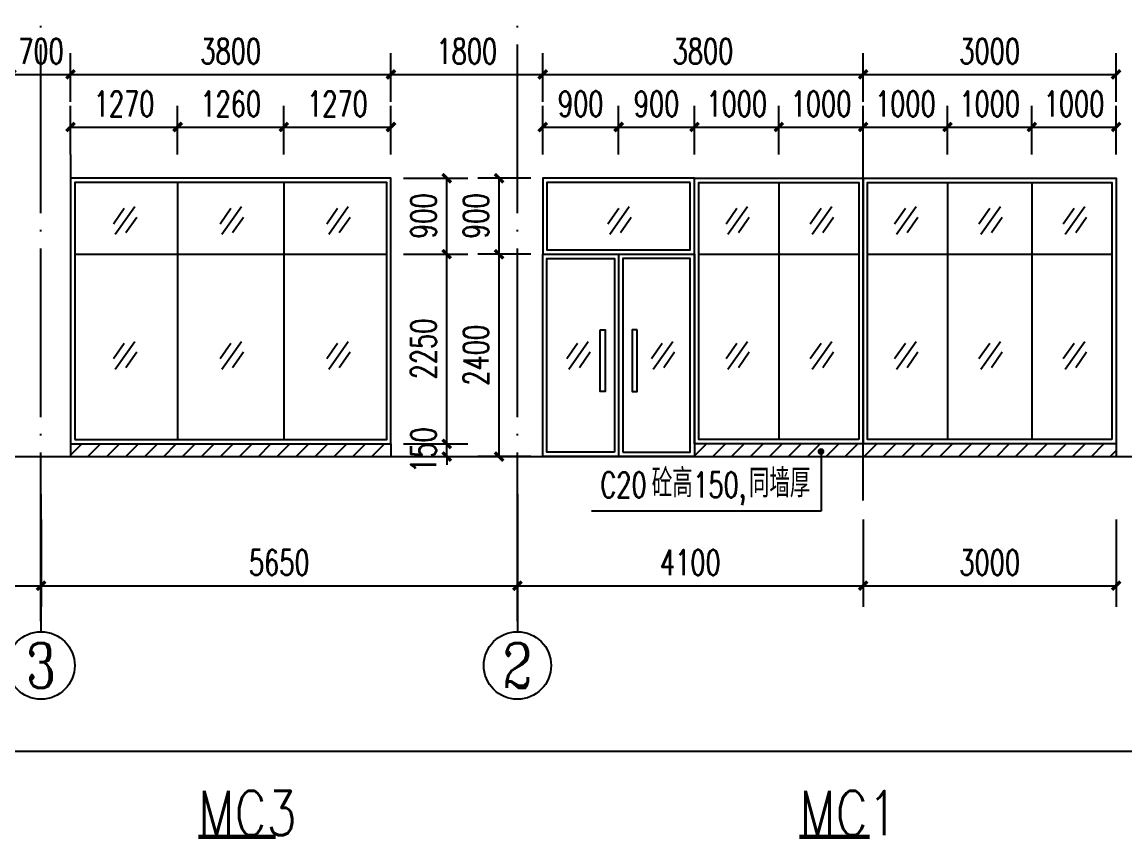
# Model space of a CAD drawing. Extents: x -93062 to 326984, y -142534 to 91021.
# Drawn here: x 91123 to 104202, y -40375 to -30687 of the extents above; entities that cross this region are included whole.
import ezdxf
from ezdxf.enums import TextEntityAlignment as Align

# ---------------------------------------------------------------- set-up
doc = ezdxf.new("R2010")
doc.units = 0
doc.header["$LTSCALE"] = 1000
doc.header["$MEASUREMENT"] = 0
doc.linetypes.add('DOTE', pattern=[2.42, 2, -0.2, 0.02, -0.2])
doc.layers.get('0').update_dxf_attribs({"color": 8})
doc.layers.get('Defpoints').update_dxf_attribs({"color": 8})
for name, color, linetype in [('AXIS', 8, 'Continuous'), ('AXIS_TEXT', 8, 'Continuous'), ('CENTRE LINE', 8, 'DOTE'), ('DIM_LEAD', 8, 'Continuous'), ('DIM_SYMB', 8, 'Continuous'), ('DOTE', 8, 'DOTE'), ('PUB_DIM', 8, 'Continuous'), ('PUB_TEXT', 8, 'Continuous'), ('STAIR', 8, 'Continuous'), ('WALL', 8, 'Continuous'), ('WINDOW', 8, 'Continuous')]:
    doc.layers.add(name, color=color, linetype=linetype)
doc.styles.add('_TCH_AXIS', font='COMPLEX', dxfattribs={"bigfont": 'GBCBIG'})
doc.styles.add('_TCH_DIM', font='SIMPLEX', dxfattribs={"bigfont": 'GBCBIG'})
doc.styles.add('_TCH_DIM_T3', font='SIMPLEX', dxfattribs={"width": 0.705882, "bigfont": 'GBCBIG'})
doc.styles.add('HZTXT', font='geditxt.shx', dxfattribs={"width": 0.8, "bigfont": 'hztxt1.shx'})
doc.dimstyles.new('_TCH_ARCH&&100', dxfattribs={"dimtxt": 297.5, "dimasz": 100, "dimexe": 250, "dimexo": 300, "dimgap": 126.25, "dimtad": 1, "dimdec": 0, "dimzin": 0, "dimdsep": 46, "dimtxsty": '_TCH_DIM_T3', "dimblk": 'ARCHTICK', "dimcen": 0.09, "dimazin": 2, "dimtfac": 1, "dimtdec": 0, "dimtix": 1, "dimtmove": 2, "dimatfit": 3, "dimfxl": 1, "dimtolj": 1, "dimtzin": 0, "dimarcsym": 0})
pattern_1 = [(45, (0, 0), (-112.2532, 112.2532), [])]

# ---------------------------------------------------------------- blocks, each defined once
blk = doc.blocks.new('A$C1F600CE5')
at = {"layer": 'WINDOW', "color": 251}
for p, q in [((0, 83.3), (85.4, 205.2)), ((15.4, 0), (168.9, 219.3)), ((98.9, 14), (184.3, 136))]:
    blk.add_line(p, q, dxfattribs=at)
blk = doc.blocks.new('_ArchTick')
at = {"color": 0, "linetype": 'ByBlock', "const_width": 0.4}
blk.add_lwpolyline([(-0.5, -0.5), (0.5, 0.5)], dxfattribs=at)
blk = doc.blocks.new('*D220')
at = {"layer": 'Defpoints', "color": 0, "transparency": 16777216}
for p in [(95498, -31932), (94228, -32556), (95498, -32556)]:
    blk.add_point(p, dxfattribs=at)
at = {"layer": 'PUB_DIM', "color": 0, "lineweight": -2, "transparency": 16777216}
for p, q in [((94228, -32256), (94228, -31682)), ((95498, -32256), (95498, -31682)), ((94228, -31932), (95498, -31932))]:
    blk.add_line(p, q, dxfattribs=at)
at = {"layer": 'PUB_DIM', "color": 0, "lineweight": -2, "transparency": 16777216, "xscale": 100, "yscale": 100, "zscale": 100, "rotation": 180}
blk.add_blockref('_ArchTick', (94228, -31932), dxfattribs=at)
at = {"layer": 'PUB_DIM', "color": 0, "lineweight": -2, "transparency": 16777216, "xscale": 100, "yscale": 100, "zscale": 100}
blk.add_blockref('_ArchTick', (95498, -31932), dxfattribs=at)
at = {"layer": 'PUB_DIM', "color": 0, "transparency": 16777216, "insert": (94863, -31657), "char_height": 297.5, "attachment_point": 5, "style": '_TCH_DIM_T3'}
blk.add_mtext('\\A1;1270', dxfattribs=at)
blk = doc.blocks.new('*D221')
at = {"layer": 'Defpoints', "color": 0, "transparency": 16777216}
for p in [(94228, -31932), (92968, -32556), (94228, -32556)]:
    blk.add_point(p, dxfattribs=at)
at = {"layer": 'PUB_DIM', "color": 0, "lineweight": -2, "transparency": 16777216}
for p, q in [((92968, -32256), (92968, -31682)), ((94228, -32256), (94228, -31682)), ((92968, -31932), (94228, -31932))]:
    blk.add_line(p, q, dxfattribs=at)
at = {"layer": 'PUB_DIM', "color": 0, "lineweight": -2, "transparency": 16777216, "xscale": 100, "yscale": 100, "zscale": 100, "rotation": 180}
blk.add_blockref('_ArchTick', (92968, -31932), dxfattribs=at)
at = {"layer": 'PUB_DIM', "color": 0, "lineweight": -2, "transparency": 16777216, "xscale": 100, "yscale": 100, "zscale": 100}
blk.add_blockref('_ArchTick', (94228, -31932), dxfattribs=at)
at = {"layer": 'PUB_DIM', "color": 0, "transparency": 16777216, "insert": (93598, -31657), "char_height": 297.5, "attachment_point": 5, "style": '_TCH_DIM_T3'}
blk.add_mtext('\\A1;1260', dxfattribs=at)
blk = doc.blocks.new('*D222')
at = {"layer": 'Defpoints', "color": 0, "transparency": 16777216}
for p in [(92968, -31932), (91698, -32556), (92968, -32556)]:
    blk.add_point(p, dxfattribs=at)
at = {"layer": 'PUB_DIM', "color": 0, "lineweight": -2, "transparency": 16777216}
for p, q in [((91698, -32256), (91698, -31682)), ((92968, -32256), (92968, -31682)), ((91698, -31932), (92968, -31932))]:
    blk.add_line(p, q, dxfattribs=at)
at = {"layer": 'PUB_DIM', "color": 0, "lineweight": -2, "transparency": 16777216, "xscale": 100, "yscale": 100, "zscale": 100, "rotation": 180}
blk.add_blockref('_ArchTick', (91698, -31932), dxfattribs=at)
at = {"layer": 'PUB_DIM', "color": 0, "lineweight": -2, "transparency": 16777216, "xscale": 100, "yscale": 100, "zscale": 100}
blk.add_blockref('_ArchTick', (92968, -31932), dxfattribs=at)
at = {"layer": 'PUB_DIM', "color": 0, "transparency": 16777216, "insert": (92333, -31657), "char_height": 297.5, "attachment_point": 5, "style": '_TCH_DIM_T3'}
blk.add_mtext('\\A1;1270', dxfattribs=at)
blk = doc.blocks.new('*D225')
at = {"layer": 'Defpoints', "color": 0, "transparency": 16777216}
for p in [(96780, -32540), (97458, -32540), (97458, -33440)]:
    blk.add_point(p, dxfattribs=at)
at = {"layer": 'PUB_DIM', "color": 0, "lineweight": -2, "transparency": 16777216}
for p, q in [((97158, -32540), (96530, -32540)), ((96780, -33440), (96780, -32540)), ((97158, -33440), (96530, -33440))]:
    blk.add_line(p, q, dxfattribs=at)
at = {"layer": 'PUB_DIM', "color": 0, "lineweight": -2, "transparency": 16777216, "xscale": 100, "yscale": 100, "zscale": 100}
for p, rotation in [((96780, -32540), 90), ((96780, -33440), 270)]:
    blk.add_blockref('_ArchTick', p, dxfattribs=dict(at, rotation=rotation))
at = {"layer": 'PUB_DIM', "color": 0, "transparency": 16777216, "insert": (96505, -32989), "char_height": 297.5, "attachment_point": 5, "rotation": 90, "style": '_TCH_DIM_T3'}
blk.add_mtext('\\A1;900', dxfattribs=at)
blk = doc.blocks.new('*D226')
at = {"layer": 'Defpoints', "color": 0, "transparency": 16777216}
for p in [(96780, -33440), (97458, -33440), (97458, -35840)]:
    blk.add_point(p, dxfattribs=at)
at = {"layer": 'PUB_DIM', "color": 0, "lineweight": -2, "transparency": 16777216}
for p, q in [((97158, -33440), (96530, -33440)), ((96780, -35840), (96780, -33440)), ((97158, -35840), (96530, -35840))]:
    blk.add_line(p, q, dxfattribs=at)
at = {"layer": 'PUB_DIM', "color": 0, "lineweight": -2, "transparency": 16777216, "xscale": 100, "yscale": 100, "zscale": 100}
for p, rotation in [((96780, -33440), 90), ((96780, -35840), 270)]:
    blk.add_blockref('_ArchTick', p, dxfattribs=dict(at, rotation=rotation))
at = {"layer": 'PUB_DIM', "color": 0, "transparency": 16777216, "insert": (96505, -34639), "char_height": 297.5, "attachment_point": 5, "rotation": 90, "style": '_TCH_DIM_T3'}
blk.add_mtext('\\A1;2400', dxfattribs=at)
blk = doc.blocks.new('*D227')
at = {"layer": 'Defpoints', "color": 0, "transparency": 16777216}
for p in [(104098, -31932), (103098, -32556), (104098, -32556)]:
    blk.add_point(p, dxfattribs=at)
at = {"layer": 'PUB_DIM', "color": 0, "lineweight": -2, "transparency": 16777216}
for p, q in [((103098, -32256), (103098, -31682)), ((104098, -32256), (104098, -31682)), ((103098, -31932), (104098, -31932))]:
    blk.add_line(p, q, dxfattribs=at)
at = {"layer": 'PUB_DIM', "color": 0, "lineweight": -2, "transparency": 16777216, "xscale": 100, "yscale": 100, "zscale": 100, "rotation": 180}
blk.add_blockref('_ArchTick', (103098, -31932), dxfattribs=at)
at = {"layer": 'PUB_DIM', "color": 0, "lineweight": -2, "transparency": 16777216, "xscale": 100, "yscale": 100, "zscale": 100}
blk.add_blockref('_ArchTick', (104098, -31932), dxfattribs=at)
at = {"layer": 'PUB_DIM', "color": 0, "transparency": 16777216, "insert": (103598, -31657), "char_height": 297.5, "attachment_point": 5, "style": '_TCH_DIM_T3'}
blk.add_mtext('\\A1;1000', dxfattribs=at)
blk = doc.blocks.new('*D228')
at = {"layer": 'Defpoints', "color": 0, "transparency": 16777216}
for p in [(103098, -31932), (102098, -32556), (103098, -32556)]:
    blk.add_point(p, dxfattribs=at)
at = {"layer": 'PUB_DIM', "color": 0, "lineweight": -2, "transparency": 16777216}
for p, q in [((102098, -32256), (102098, -31682)), ((103098, -32256), (103098, -31682)), ((102098, -31932), (103098, -31932))]:
    blk.add_line(p, q, dxfattribs=at)
at = {"layer": 'PUB_DIM', "color": 0, "lineweight": -2, "transparency": 16777216, "xscale": 100, "yscale": 100, "zscale": 100, "rotation": 180}
blk.add_blockref('_ArchTick', (102098, -31932), dxfattribs=at)
at = {"layer": 'PUB_DIM', "color": 0, "lineweight": -2, "transparency": 16777216, "xscale": 100, "yscale": 100, "zscale": 100}
blk.add_blockref('_ArchTick', (103098, -31932), dxfattribs=at)
at = {"layer": 'PUB_DIM', "color": 0, "transparency": 16777216, "insert": (102598, -31657), "char_height": 297.5, "attachment_point": 5, "style": '_TCH_DIM_T3'}
blk.add_mtext('\\A1;1000', dxfattribs=at)
blk = doc.blocks.new('*D229')
at = {"layer": 'Defpoints', "color": 0, "transparency": 16777216}
for p in [(102098, -31932), (101098, -32556), (102098, -32556)]:
    blk.add_point(p, dxfattribs=at)
at = {"layer": 'PUB_DIM', "color": 0, "lineweight": -2, "transparency": 16777216}
for p, q in [((101098, -32256), (101098, -31682)), ((102098, -32256), (102098, -31682)), ((101098, -31932), (102098, -31932))]:
    blk.add_line(p, q, dxfattribs=at)
at = {"layer": 'PUB_DIM', "color": 0, "lineweight": -2, "transparency": 16777216, "xscale": 100, "yscale": 100, "zscale": 100, "rotation": 180}
blk.add_blockref('_ArchTick', (101098, -31932), dxfattribs=at)
at = {"layer": 'PUB_DIM', "color": 0, "lineweight": -2, "transparency": 16777216, "xscale": 100, "yscale": 100, "zscale": 100}
blk.add_blockref('_ArchTick', (102098, -31932), dxfattribs=at)
at = {"layer": 'PUB_DIM', "color": 0, "transparency": 16777216, "insert": (101598, -31657), "char_height": 297.5, "attachment_point": 5, "style": '_TCH_DIM_T3'}
blk.add_mtext('\\A1;1000', dxfattribs=at)
blk = doc.blocks.new('*D230')
at = {"layer": 'Defpoints', "color": 0, "transparency": 16777216}
for p in [(101098, -31932), (100098, -32556), (101098, -32556)]:
    blk.add_point(p, dxfattribs=at)
at = {"layer": 'PUB_DIM', "color": 0, "lineweight": -2, "transparency": 16777216}
for p, q in [((100098, -32256), (100098, -31682)), ((101098, -32256), (101098, -31682)), ((100098, -31932), (101098, -31932))]:
    blk.add_line(p, q, dxfattribs=at)
at = {"layer": 'PUB_DIM', "color": 0, "lineweight": -2, "transparency": 16777216, "xscale": 100, "yscale": 100, "zscale": 100, "rotation": 180}
blk.add_blockref('_ArchTick', (100098, -31932), dxfattribs=at)
at = {"layer": 'PUB_DIM', "color": 0, "lineweight": -2, "transparency": 16777216, "xscale": 100, "yscale": 100, "zscale": 100}
blk.add_blockref('_ArchTick', (101098, -31932), dxfattribs=at)
at = {"layer": 'PUB_DIM', "color": 0, "transparency": 16777216, "insert": (100598, -31657), "char_height": 297.5, "attachment_point": 5, "style": '_TCH_DIM_T3'}
blk.add_mtext('\\A1;1000', dxfattribs=at)
blk = doc.blocks.new('*D231')
at = {"layer": 'Defpoints', "color": 0, "transparency": 16777216}
for p in [(100098, -31932), (99098, -32556), (100098, -32556)]:
    blk.add_point(p, dxfattribs=at)
at = {"layer": 'PUB_DIM', "color": 0, "lineweight": -2, "transparency": 16777216}
for p, q in [((99098, -32256), (99098, -31682)), ((100098, -32256), (100098, -31682)), ((99098, -31932), (100098, -31932))]:
    blk.add_line(p, q, dxfattribs=at)
at = {"layer": 'PUB_DIM', "color": 0, "lineweight": -2, "transparency": 16777216, "xscale": 100, "yscale": 100, "zscale": 100, "rotation": 180}
blk.add_blockref('_ArchTick', (99098, -31932), dxfattribs=at)
at = {"layer": 'PUB_DIM', "color": 0, "lineweight": -2, "transparency": 16777216, "xscale": 100, "yscale": 100, "zscale": 100}
blk.add_blockref('_ArchTick', (100098, -31932), dxfattribs=at)
at = {"layer": 'PUB_DIM', "color": 0, "transparency": 16777216, "insert": (99598, -31657), "char_height": 297.5, "attachment_point": 5, "style": '_TCH_DIM_T3'}
blk.add_mtext('\\A1;1000', dxfattribs=at)
blk = doc.blocks.new('*D232')
at = {"layer": 'Defpoints', "color": 0, "transparency": 16777216}
for p in [(99098, -31932), (98198, -32556), (99098, -32556)]:
    blk.add_point(p, dxfattribs=at)
at = {"layer": 'PUB_DIM', "color": 0, "lineweight": -2, "transparency": 16777216}
for p, q in [((98198, -32256), (98198, -31682)), ((99098, -32256), (99098, -31682)), ((98198, -31932), (99098, -31932))]:
    blk.add_line(p, q, dxfattribs=at)
at = {"layer": 'PUB_DIM', "color": 0, "lineweight": -2, "transparency": 16777216, "xscale": 100, "yscale": 100, "zscale": 100, "rotation": 180}
blk.add_blockref('_ArchTick', (98198, -31932), dxfattribs=at)
at = {"layer": 'PUB_DIM', "color": 0, "lineweight": -2, "transparency": 16777216, "xscale": 100, "yscale": 100, "zscale": 100}
blk.add_blockref('_ArchTick', (99098, -31932), dxfattribs=at)
at = {"layer": 'PUB_DIM', "color": 0, "transparency": 16777216, "insert": (98648, -31657), "char_height": 297.5, "attachment_point": 5, "style": '_TCH_DIM_T3'}
blk.add_mtext('\\A1;900', dxfattribs=at)
blk = doc.blocks.new('*D233')
at = {"layer": 'Defpoints', "color": 0, "transparency": 16777216}
for p in [(98198, -31932), (97298, -32556), (98198, -32556)]:
    blk.add_point(p, dxfattribs=at)
at = {"layer": 'PUB_DIM', "color": 0, "lineweight": -2, "transparency": 16777216}
for p, q in [((97298, -32256), (97298, -31682)), ((98198, -32256), (98198, -31682)), ((97298, -31932), (98198, -31932))]:
    blk.add_line(p, q, dxfattribs=at)
at = {"layer": 'PUB_DIM', "color": 0, "lineweight": -2, "transparency": 16777216, "xscale": 100, "yscale": 100, "zscale": 100, "rotation": 180}
blk.add_blockref('_ArchTick', (97298, -31932), dxfattribs=at)
at = {"layer": 'PUB_DIM', "color": 0, "lineweight": -2, "transparency": 16777216, "xscale": 100, "yscale": 100, "zscale": 100}
blk.add_blockref('_ArchTick', (98198, -31932), dxfattribs=at)
at = {"layer": 'PUB_DIM', "color": 0, "transparency": 16777216, "insert": (97748, -31657), "char_height": 297.5, "attachment_point": 5, "style": '_TCH_DIM_T3'}
blk.add_mtext('\\A1;900', dxfattribs=at)
blk = doc.blocks.new('*D234')
at = {"layer": 'Defpoints', "color": 0, "transparency": 16777216}
for p in [(104098, -31308), (101098, -31932), (104098, -31932)]:
    blk.add_point(p, dxfattribs=at)
at = {"layer": 'PUB_DIM', "color": 0, "lineweight": -2, "transparency": 16777216}
for p, q in [((101098, -31632), (101098, -31058)), ((104098, -31632), (104098, -31058)), ((101098, -31308), (104098, -31308))]:
    blk.add_line(p, q, dxfattribs=at)
at = {"layer": 'PUB_DIM', "color": 0, "lineweight": -2, "transparency": 16777216, "xscale": 100, "yscale": 100, "zscale": 100, "rotation": 180}
blk.add_blockref('_ArchTick', (101098, -31308), dxfattribs=at)
at = {"layer": 'PUB_DIM', "color": 0, "lineweight": -2, "transparency": 16777216, "xscale": 100, "yscale": 100, "zscale": 100}
blk.add_blockref('_ArchTick', (104098, -31308), dxfattribs=at)
at = {"layer": 'PUB_DIM', "color": 0, "transparency": 16777216, "insert": (102598, -31033), "char_height": 297.5, "attachment_point": 5, "style": '_TCH_DIM_T3'}
blk.add_mtext('\\A1;3000', dxfattribs=at)
blk = doc.blocks.new('*D235')
at = {"layer": 'Defpoints', "color": 0, "transparency": 16777216}
for p in [(101098, -31308), (97298, -31932), (101098, -31932)]:
    blk.add_point(p, dxfattribs=at)
at = {"layer": 'PUB_DIM', "color": 0, "lineweight": -2, "transparency": 16777216}
for p, q in [((97298, -31632), (97298, -31058)), ((101098, -31632), (101098, -31058)), ((97298, -31308), (101098, -31308))]:
    blk.add_line(p, q, dxfattribs=at)
at = {"layer": 'PUB_DIM', "color": 0, "lineweight": -2, "transparency": 16777216, "xscale": 100, "yscale": 100, "zscale": 100, "rotation": 180}
blk.add_blockref('_ArchTick', (97298, -31308), dxfattribs=at)
at = {"layer": 'PUB_DIM', "color": 0, "lineweight": -2, "transparency": 16777216, "xscale": 100, "yscale": 100, "zscale": 100}
blk.add_blockref('_ArchTick', (101098, -31308), dxfattribs=at)
at = {"layer": 'PUB_DIM', "color": 0, "transparency": 16777216, "insert": (99198, -31033), "char_height": 297.5, "attachment_point": 5, "style": '_TCH_DIM_T3'}
blk.add_mtext('\\A1;3800', dxfattribs=at)
blk = doc.blocks.new('*D236')
at = {"layer": 'Defpoints', "color": 0, "transparency": 16777216}
for p in [(97298, -31308), (95498, -31932), (97298, -31932)]:
    blk.add_point(p, dxfattribs=at)
at = {"layer": 'PUB_DIM', "color": 0, "lineweight": -2, "transparency": 16777216}
for p, q in [((95498, -31632), (95498, -31058)), ((97298, -31632), (97298, -31058)), ((95498, -31308), (97298, -31308))]:
    blk.add_line(p, q, dxfattribs=at)
at = {"layer": 'PUB_DIM', "color": 0, "lineweight": -2, "transparency": 16777216, "xscale": 100, "yscale": 100, "zscale": 100, "rotation": 180}
blk.add_blockref('_ArchTick', (95498, -31308), dxfattribs=at)
at = {"layer": 'PUB_DIM', "color": 0, "lineweight": -2, "transparency": 16777216, "xscale": 100, "yscale": 100, "zscale": 100}
blk.add_blockref('_ArchTick', (97298, -31308), dxfattribs=at)
at = {"layer": 'PUB_DIM', "color": 0, "transparency": 16777216, "insert": (96398, -31033), "char_height": 297.5, "attachment_point": 5, "style": '_TCH_DIM_T3'}
blk.add_mtext('\\A1;1800', dxfattribs=at)
blk = doc.blocks.new('*D237')
at = {"layer": 'Defpoints', "color": 0, "transparency": 16777216}
for p in [(95498, -31308), (91698, -31932), (95498, -31932)]:
    blk.add_point(p, dxfattribs=at)
at = {"layer": 'PUB_DIM', "color": 0, "lineweight": -2, "transparency": 16777216}
for p, q in [((91698, -31632), (91698, -31058)), ((95498, -31632), (95498, -31058)), ((91698, -31308), (95498, -31308))]:
    blk.add_line(p, q, dxfattribs=at)
at = {"layer": 'PUB_DIM', "color": 0, "lineweight": -2, "transparency": 16777216, "xscale": 100, "yscale": 100, "zscale": 100, "rotation": 180}
blk.add_blockref('_ArchTick', (91698, -31308), dxfattribs=at)
at = {"layer": 'PUB_DIM', "color": 0, "lineweight": -2, "transparency": 16777216, "xscale": 100, "yscale": 100, "zscale": 100}
blk.add_blockref('_ArchTick', (95498, -31308), dxfattribs=at)
at = {"layer": 'PUB_DIM', "color": 0, "transparency": 16777216, "insert": (93598, -31033), "char_height": 297.5, "attachment_point": 5, "style": '_TCH_DIM_T3'}
blk.add_mtext('\\A1;3800', dxfattribs=at)
blk = doc.blocks.new('*D238')
at = {"layer": 'Defpoints', "color": 0, "transparency": 16777216}
for p in [(91698, -31308), (90998, -31932), (91698, -31932)]:
    blk.add_point(p, dxfattribs=at)
at = {"layer": 'PUB_DIM', "color": 0, "lineweight": -2, "transparency": 16777216}
for p, q in [((90998, -31632), (90998, -31058)), ((91698, -31632), (91698, -31058)), ((90998, -31308), (90898, -31308)), ((90998, -31308), (91698, -31308)), ((91698, -31308), (91798, -31308))]:
    blk.add_line(p, q, dxfattribs=at)
at = {"layer": 'PUB_DIM', "color": 0, "lineweight": -2, "transparency": 16777216, "xscale": 100, "yscale": 100, "zscale": 100}
blk.add_blockref('_ArchTick', (90998, -31308), dxfattribs=at)
at = {"layer": 'PUB_DIM', "color": 0, "lineweight": -2, "transparency": 16777216, "xscale": 100, "yscale": 100, "zscale": 100, "rotation": 180}
blk.add_blockref('_ArchTick', (91698, -31308), dxfattribs=at)
at = {"layer": 'PUB_DIM', "color": 0, "transparency": 16777216, "insert": (91348, -31033), "char_height": 297.5, "attachment_point": 5, "style": '_TCH_DIM_T3'}
blk.add_mtext('\\A1;700', dxfattribs=at)
blk = doc.blocks.new('*D241')
at = {"layer": 'Defpoints', "color": 0, "transparency": 16777216}
for p in [(95347, -32540), (96159, -32540), (95347, -33440)]:
    blk.add_point(p, dxfattribs=at)
at = {"layer": 'PUB_DIM', "color": 0, "lineweight": -2, "transparency": 16777216}
for p, q in [((95647, -32540), (96409, -32540)), ((96159, -33440), (96159, -32540)), ((95647, -33440), (96409, -33440))]:
    blk.add_line(p, q, dxfattribs=at)
at = {"layer": 'PUB_DIM', "color": 0, "lineweight": -2, "transparency": 16777216, "xscale": 100, "yscale": 100, "zscale": 100}
for p, rotation in [((96159, -32540), 90), ((96159, -33440), 270)]:
    blk.add_blockref('_ArchTick', p, dxfattribs=dict(at, rotation=rotation))
at = {"layer": 'PUB_DIM', "color": 0, "transparency": 16777216, "insert": (95884, -32989), "char_height": 297.5, "attachment_point": 5, "rotation": 90, "style": '_TCH_DIM_T3'}
blk.add_mtext('\\A1;900', dxfattribs=at)
blk = doc.blocks.new('*D242')
at = {"layer": 'Defpoints', "color": 0, "transparency": 16777216}
for p in [(95347, -33440), (96159, -33440), (95347, -35690)]:
    blk.add_point(p, dxfattribs=at)
at = {"layer": 'PUB_DIM', "color": 0, "lineweight": -2, "transparency": 16777216}
for p, q in [((95647, -33440), (96409, -33440)), ((96159, -35690), (96159, -33440)), ((95647, -35690), (96409, -35690))]:
    blk.add_line(p, q, dxfattribs=at)
at = {"layer": 'PUB_DIM', "color": 0, "lineweight": -2, "transparency": 16777216, "xscale": 100, "yscale": 100, "zscale": 100}
for p, rotation in [((96159, -33440), 90), ((96159, -35690), 270)]:
    blk.add_blockref('_ArchTick', p, dxfattribs=dict(at, rotation=rotation))
at = {"layer": 'PUB_DIM', "color": 0, "transparency": 16777216, "insert": (95884, -34564), "char_height": 297.5, "attachment_point": 5, "rotation": 90, "style": '_TCH_DIM_T3'}
blk.add_mtext('\\A1;2250', dxfattribs=at)
blk = doc.blocks.new('*D243')
at = {"layer": 'Defpoints', "color": 0, "transparency": 16777216}
for p in [(95347, -35690), (96159, -35690), (95347, -35840)]:
    blk.add_point(p, dxfattribs=at)
at = {"layer": 'PUB_DIM', "color": 0, "lineweight": -2, "transparency": 16777216}
for p, q in [((95647, -35690), (96409, -35690)), ((96159, -35690), (96159, -35590)), ((96159, -35840), (96159, -35690)), ((95647, -35840), (96409, -35840)), ((96159, -35840), (96159, -35940))]:
    blk.add_line(p, q, dxfattribs=at)
at = {"layer": 'PUB_DIM', "color": 0, "lineweight": -2, "transparency": 16777216, "xscale": 100, "yscale": 100, "zscale": 100}
for p, rotation in [((96159, -35690), 270), ((96159, -35840), 90)]:
    blk.add_blockref('_ArchTick', p, dxfattribs=dict(at, rotation=rotation))
at = {"layer": 'PUB_DIM', "color": 0, "transparency": 16777216, "insert": (95884, -35764), "char_height": 297.5, "attachment_point": 5, "rotation": 90, "style": '_TCH_DIM_T3'}
blk.add_mtext('\\A1;150', dxfattribs=at)
blk = doc.blocks.new('*D244')
at = {"layer": 'Defpoints', "color": 0, "transparency": 16777216}
for p in [(104098, -32540), (104909, -32540), (104098, -33440)]:
    blk.add_point(p, dxfattribs=at)
at = {"layer": 'PUB_DIM', "color": 0, "lineweight": -2, "transparency": 16777216}
for p, q in [((104398, -32540), (105159, -32540)), ((104909, -33440), (104909, -32540)), ((104398, -33440), (105159, -33440))]:
    blk.add_line(p, q, dxfattribs=at)
at = {"layer": 'PUB_DIM', "color": 0, "lineweight": -2, "transparency": 16777216, "xscale": 100, "yscale": 100, "zscale": 100}
for p, rotation in [((104909, -32540), 90), ((104909, -33440), 270)]:
    blk.add_blockref('_ArchTick', p, dxfattribs=dict(at, rotation=rotation))
at = {"layer": 'PUB_DIM', "color": 0, "transparency": 16777216, "insert": (104634, -32989), "char_height": 297.5, "attachment_point": 5, "rotation": 90, "style": '_TCH_DIM_T3'}
blk.add_mtext('\\A1;900', dxfattribs=at)
blk = doc.blocks.new('*D245')
at = {"layer": 'Defpoints', "color": 0, "transparency": 16777216}
for p in [(104098, -33440), (104909, -33440), (104098, -35690)]:
    blk.add_point(p, dxfattribs=at)
at = {"layer": 'PUB_DIM', "color": 0, "lineweight": -2, "transparency": 16777216}
for p, q in [((104398, -33440), (105159, -33440)), ((104909, -35690), (104909, -33440)), ((104398, -35690), (105159, -35690))]:
    blk.add_line(p, q, dxfattribs=at)
at = {"layer": 'PUB_DIM', "color": 0, "lineweight": -2, "transparency": 16777216, "xscale": 100, "yscale": 100, "zscale": 100}
for p, rotation in [((104909, -33440), 90), ((104909, -35690), 270)]:
    blk.add_blockref('_ArchTick', p, dxfattribs=dict(at, rotation=rotation))
at = {"layer": 'PUB_DIM', "color": 0, "transparency": 16777216, "insert": (104634, -34564), "char_height": 297.5, "attachment_point": 5, "rotation": 90, "style": '_TCH_DIM_T3'}
blk.add_mtext('\\A1;2250', dxfattribs=at)
blk = doc.blocks.new('*D246')
at = {"layer": 'Defpoints', "color": 0, "transparency": 16777216}
for p in [(104098, -35690), (104909, -35690), (104098, -35840)]:
    blk.add_point(p, dxfattribs=at)
at = {"layer": 'PUB_DIM', "color": 0, "lineweight": -2, "transparency": 16777216}
for p, q in [((104398, -35690), (105159, -35690)), ((104909, -35690), (104909, -35590)), ((104909, -35840), (104909, -35690)), ((104398, -35840), (105159, -35840)), ((104909, -35840), (104909, -35940))]:
    blk.add_line(p, q, dxfattribs=at)
at = {"layer": 'PUB_DIM', "color": 0, "lineweight": -2, "transparency": 16777216, "xscale": 100, "yscale": 100, "zscale": 100}
for p, rotation in [((104909, -35690), 270), ((104909, -35840), 90)]:
    blk.add_blockref('_ArchTick', p, dxfattribs=dict(at, rotation=rotation))
at = {"layer": 'PUB_DIM', "color": 0, "transparency": 16777216, "insert": (104634, -36190), "char_height": 297.5, "attachment_point": 5, "rotation": 90, "style": '_TCH_DIM_T3'}
blk.add_mtext('\\A1;150', dxfattribs=at)
blk = doc.blocks.new('*D254')
at = {"layer": 'Defpoints', "color": 0, "transparency": 16777216}
for p in [(101098, -36287), (104098, -36287), (104098, -37372)]:
    blk.add_point(p, dxfattribs=at)
at = {"layer": 'PUB_DIM', "color": 0, "lineweight": -2, "transparency": 16777216}
for p, q in [((101098, -36587), (101098, -37622)), ((104098, -36587), (104098, -37622)), ((101098, -37372), (104098, -37372))]:
    blk.add_line(p, q, dxfattribs=at)
at = {"layer": 'PUB_DIM', "color": 0, "lineweight": -2, "transparency": 16777216, "xscale": 100, "yscale": 100, "zscale": 100, "rotation": 180}
blk.add_blockref('_ArchTick', (101098, -37372), dxfattribs=at)
at = {"layer": 'PUB_DIM', "color": 0, "lineweight": -2, "transparency": 16777216, "xscale": 100, "yscale": 100, "zscale": 100}
blk.add_blockref('_ArchTick', (104098, -37372), dxfattribs=at)
at = {"layer": 'PUB_DIM', "color": 0, "transparency": 16777216, "insert": (102598, -37097), "char_height": 297.5, "attachment_point": 5, "style": '_TCH_DIM_T3'}
blk.add_mtext('\\A1;3000', dxfattribs=at)
blk = doc.blocks.new('*D255')
at = {"layer": 'Defpoints', "color": 0, "transparency": 16777216}
for p in [(96998, -36287), (101098, -36287), (101098, -37372)]:
    blk.add_point(p, dxfattribs=at)
at = {"layer": 'PUB_DIM', "color": 0, "lineweight": -2, "transparency": 16777216}
for p, q in [((96998, -36587), (96998, -37622)), ((101098, -36587), (101098, -37622)), ((96998, -37372), (101098, -37372))]:
    blk.add_line(p, q, dxfattribs=at)
at = {"layer": 'PUB_DIM', "color": 0, "lineweight": -2, "transparency": 16777216, "xscale": 100, "yscale": 100, "zscale": 100, "rotation": 180}
blk.add_blockref('_ArchTick', (96998, -37372), dxfattribs=at)
at = {"layer": 'PUB_DIM', "color": 0, "lineweight": -2, "transparency": 16777216, "xscale": 100, "yscale": 100, "zscale": 100}
blk.add_blockref('_ArchTick', (101098, -37372), dxfattribs=at)
at = {"layer": 'PUB_DIM', "color": 0, "transparency": 16777216, "insert": (99048, -37097), "char_height": 297.5, "attachment_point": 5, "style": '_TCH_DIM_T3'}
blk.add_mtext('\\A1;4100', dxfattribs=at)
blk = doc.blocks.new('*D256')
at = {"layer": 'Defpoints', "color": 0, "transparency": 16777216}
for p in [(91348, -36287), (96998, -36287), (96998, -37372)]:
    blk.add_point(p, dxfattribs=at)
at = {"layer": 'PUB_DIM', "color": 0, "lineweight": -2, "transparency": 16777216}
for p, q in [((91348, -36587), (91348, -37622)), ((96998, -36587), (96998, -37622)), ((91348, -37372), (96998, -37372))]:
    blk.add_line(p, q, dxfattribs=at)
at = {"layer": 'PUB_DIM', "color": 0, "lineweight": -2, "transparency": 16777216, "xscale": 100, "yscale": 100, "zscale": 100, "rotation": 180}
blk.add_blockref('_ArchTick', (91348, -37372), dxfattribs=at)
at = {"layer": 'PUB_DIM', "color": 0, "lineweight": -2, "transparency": 16777216, "xscale": 100, "yscale": 100, "zscale": 100}
blk.add_blockref('_ArchTick', (96998, -37372), dxfattribs=at)
at = {"layer": 'PUB_DIM', "color": 0, "transparency": 16777216, "insert": (94173, -37097), "char_height": 297.5, "attachment_point": 5, "style": '_TCH_DIM_T3'}
blk.add_mtext('\\A1;5650', dxfattribs=at)
blk = doc.blocks.new('*D257')
at = {"layer": 'Defpoints', "color": 0, "transparency": 16777216}
for p in [(80998, -36287), (91348, -36287), (91348, -37372)]:
    blk.add_point(p, dxfattribs=at)
at = {"layer": 'PUB_DIM', "color": 0, "lineweight": -2, "transparency": 16777216}
for p, q in [((80998, -36587), (80998, -37622)), ((91348, -36587), (91348, -37622)), ((80998, -37372), (91348, -37372))]:
    blk.add_line(p, q, dxfattribs=at)
at = {"layer": 'PUB_DIM', "color": 0, "lineweight": -2, "transparency": 16777216, "xscale": 100, "yscale": 100, "zscale": 100, "rotation": 180}
blk.add_blockref('_ArchTick', (80998, -37372), dxfattribs=at)
at = {"layer": 'PUB_DIM', "color": 0, "lineweight": -2, "transparency": 16777216, "xscale": 100, "yscale": 100, "zscale": 100}
blk.add_blockref('_ArchTick', (91348, -37372), dxfattribs=at)
at = {"layer": 'PUB_DIM', "color": 0, "transparency": 16777216, "insert": (86173, -37097), "char_height": 297.5, "attachment_point": 5, "style": '_TCH_DIM_T3'}
blk.add_mtext('\\A1;10350', dxfattribs=at)

msp = doc.modelspace()

# ---------------------------------------------------------------- hatches: boundary and pattern name
h = msp.add_hatch()
h.set_pattern_fill('ANSI31', color=256, scale=100)
h.set_pattern_definition(pattern_1)
h.paths.add_polyline_path([(90997.6, -35689.5), (83397.6, -35689.5), (83397.6, -35839.5), (90997.6, -35839.5)])
h.paths.add_polyline_path([(95497.6, -35689.5), (91697.6, -35689.5), (91697.6, -35839.5), (95497.6, -35839.5)])
h = msp.add_hatch()
h.set_pattern_fill('ANSI31', color=256, scale=100)
h.set_pattern_definition(pattern_1)
h.paths.add_polyline_path([(101097.6, -35689.5), (99097.6, -35689.5), (99097.6, -35839.5), (101097.6, -35839.5)])
h.paths.add_polyline_path([(104097.6, -35689.5), (101097.6, -35689.5), (101097.6, -35839.5), (104097.6, -35839.5)])

# ---------------------------------------------------------------- linework, layer by layer
for p, q in [((95497.6, -35689.5), (95497.6, -35839.5)), ((104097.6, -35689.5), (104097.6, -35839.5))]:
    msp.add_line(p, q)
at = {"layer": 'AXIS'}
for p, q in [((91347.6, -36287.5), (91347.6, -37918.1)), ((96997.6, -36287.5), (96997.6, -37918.1))]:
    msp.add_line(p, q, dxfattribs=at)
for centre in [(91347.6, -38318.1), (96997.6, -38318.1)]:
    msp.add_circle(centre, 400, dxfattribs=at)
at = {"layer": 'CENTRE LINE'}
msp.add_lwpolyline([(101097.6, -36360.1), (101097.6, -31747.6)], dxfattribs=at)
at = {"layer": 'DIM_LEAD'}
for p, q in [((100598.1, -35780.4), (100598.1, -36486.4)), ((100598.1, -36486.4), (97875.9, -36486.4))]:
    msp.add_line(p, q, dxfattribs=at)
at = {"layer": 'DIM_LEAD', "const_width": 40}
msp.add_lwpolyline([(100598.1, -35760.4, 1), (100598.1, -35800.4, 1)], format="xyb", close=True, dxfattribs=at)
at = {"layer": 'DIM_SYMB', "const_width": 52.5}
for points in [[(93211.8, -40349.2), (94128.8, -40349.2)], [(100340.3, -40349.2), (101173.3, -40349.2)]]:
    msp.add_lwpolyline(points, dxfattribs=at)
at = {"layer": 'DOTE'}
for points in [[(91347.6, -37792.4), (91347.6, -25339.5)], [(96997.6, -37792.4), (96997.6, -25339.5)]]:
    msp.add_lwpolyline(points, dxfattribs=at)
at = {"layer": 'STAIR'}
msp.add_line((91697.6, -32256.2), (91697.6, -35839.5), dxfattribs=at)
at = {"layer": 'WALL'}
for p, q in [((78621, -35839.5), (105549, -35839.5)), ((105549, -39339.5), (78621, -39339.5))]:
    msp.add_line(p, q, dxfattribs=at)
at = {"layer": 'WINDOW'}
for p, q in [((92967.6, -32589.5), (92967.6, -35639.5)), ((94227.6, -32589.5), (94227.6, -35639.5)), ((100097.6, -32589.5), (100097.6, -35639.5)), ((102097.6, -32589.5), (102097.6, -35639.5)), ((103097.6, -32589.5), (103097.6, -35639.5)), ((91747.6, -33439.5), (95447.6, -33439.5)), ((98197.6, -33439.5), (98197.6, -35839.5)), ((99147.6, -33439.5), (101047.6, -33439.5)), ((101147.6, -33439.5), (104047.6, -33439.5))]:
    msp.add_line(p, q, dxfattribs=at)
for points in [[(91697.6, -35689.5), (95497.6, -35689.5), (95497.6, -32539.5), (91697.6, -32539.5)], [(99097.6, -32539.5), (97297.6, -32539.5), (97297.6, -33439.5), (99097.6, -33439.5)], [(101097.6, -35689.5), (99097.6, -35689.5), (99097.6, -32539.5), (101097.6, -32539.5)], [(104097.6, -35689.5), (101097.6, -35689.5), (101097.6, -32539.5), (104097.6, -32539.5)], [(91747.6, -35639.5), (95447.6, -35639.5), (95447.6, -32589.5), (91747.6, -32589.5)], [(99047.6, -32589.5), (97347.6, -32589.5), (97347.6, -33389.5), (99047.6, -33389.5)], [(101047.6, -35639.5), (99147.6, -35639.5), (99147.6, -32589.5), (101047.6, -32589.5)], [(104047.6, -35639.5), (101147.6, -35639.5), (101147.6, -32589.5), (104047.6, -32589.5)], [(99097.6, -35839.5), (97297.6, -35839.5), (97297.6, -33439.5), (99097.6, -33439.5)], [(98147.6, -35789.5), (97347.6, -35789.5), (97347.6, -33489.5), (98147.6, -33489.5)], [(98247.6, -35789.5), (99047.6, -35789.5), (99047.6, -33489.5), (98247.6, -33489.5)], [(97979.4, -34336.4), (98038.1, -34336.4), (98038.1, -35069.4), (97979.4, -35069.4)], [(98415.8, -34336.4), (98357.1, -34336.4), (98357.1, -35069.4), (98415.8, -35069.4)]]:
    msp.add_lwpolyline(points, close=True, dxfattribs=at)

# ---------------------------------------------------------------- block references
at = {"layer": 'WINDOW', "xscale": 1.5, "yscale": 1.5, "zscale": 1.5}
for p in [(92206.1, -33203.9), (93471.1, -33203.9), (94736.1, -33203.9), (98071.1, -33203.9), (99471.1, -33203.9), (100471.1, -33203.9), (101471.1, -33203.9), (102471.1, -33203.9), (103471.1, -33203.9), (92206.1, -34803.7), (93471.1, -34803.7), (94736.1, -34803.7), (97583.8, -34803.7), (98585.6, -34803.7), (99471.1, -34803.7), (100471.1, -34803.7), (101471.1, -34803.7), (102471.1, -34803.7), (103471.1, -34803.7)]:
    msp.add_blockref('A$C1F600CE5', p, dxfattribs=at)

# ---------------------------------------------------------------- texts
at = {"layer": 'AXIS_TEXT', "style": '_TCH_AXIS'}
for s, p, p2 in [('3', (91170.1, -38584.4), (91525.1, -38584.4)), ('2', (96820.1, -38584.4), (97175.1, -38584.4))]:
    msp.add_text(s, height=532.5, dxfattribs=at).set_placement(p, p2, align=Align.FIT)
at = {"layer": 'PUB_TEXT', "style": '_TCH_DIM'}
for s, p in [('砼高', (98590.9, -36324.7)), ('同墙厚', (99742.4, -36324.7))]:
    msp.add_text(s, height=337.59, dxfattribs=at).set_placement(p)
at = {"layer": 'PUB_TEXT'}
for s, height, style, width, p in [('C20', 297.5, '_TCH_DIM', 0.705882, (97980.9, -36324.7)), ('150,', 297.5, '_TCH_DIM', 0.705882, (99082.4, -36324.7)), ('MC3', 525, 'HZTXT', 0.8, (93211.8, -40331.7)), ('MC1', 525, 'HZTXT', 0.8, (100340.3, -40331.7))]:
    msp.add_text(s, height=height, dxfattribs=dict(at, style=style, width=width)).set_placement(p)

# ---------------------------------------------------------------- dimensions: what is measured, and where the dimension line sits
at = {"layer": 'PUB_DIM'}
for p1, p2, distance, picture, middle in [((90997.6, -31932.3), (91697.6, -31932.3), 623.9, '*D238', (91347.6, -31033.3)), ((91697.6, -31932.3), (95497.6, -31932.3), 623.9, '*D237', (93597.6, -31033.3)), ((95497.6, -31932.3), (97297.6, -31932.3), 623.9, '*D236', (96397.6, -31033.3)), ((97297.6, -31932.3), (101097.6, -31932.3), 623.9, '*D235', (99197.6, -31033.3)), ((101097.6, -31932.3), (104097.6, -31932.3), 623.9, '*D234', (102597.6, -31033.3)), ((91697.6, -32556.2), (92967.6, -32556.2), 623.9, '*D222', (92332.6, -31657.3)), ((92967.6, -32556.2), (94227.6, -32556.2), 623.9, '*D221', (93597.6, -31657.3)), ((94227.6, -32556.2), (95497.6, -32556.2), 623.9, '*D220', (94862.6, -31657.3)), ((97297.6, -32556.2), (98197.6, -32556.2), 623.9, '*D233', (97747.6, -31657.3)), ((98197.6, -32556.2), (99097.6, -32556.2), 623.9, '*D232', (98647.6, -31657.3)), ((99097.6, -32556.2), (100097.6, -32556.2), 623.9, '*D231', (99597.6, -31657.3)), ((100097.6, -32556.2), (101097.6, -32556.2), 623.9, '*D230', (100597.6, -31657.3)), ((101097.6, -32556.2), (102097.6, -32556.2), 623.9, '*D229', (101597.6, -31657.3)), ((102097.6, -32556.2), (103097.6, -32556.2), 623.9, '*D228', (102597.6, -31657.3)), ((103097.6, -32556.2), (104097.6, -32556.2), 623.9, '*D227', (103597.6, -31657.3)), ((95346.8, -33439.5), (95346.8, -32539.5), -811.8, '*D241', (95883.6, -32989.5)), ((97458.4, -33439.5), (97458.4, -32539.5), 678.1, '*D225', (96505.3, -32989.5)), ((104097.6, -33439.5), (104097.6, -32539.5), -811.8, '*D244', (104634.4, -32989.5)), ((95346.8, -35689.5), (95346.8, -33439.5), -811.8, '*D242', (95883.6, -34564.5)), ((97458.4, -35839.5), (97458.4, -33439.5), 678.1, '*D226', (96505.3, -34639.5)), ((104097.6, -35689.5), (104097.6, -33439.5), -811.8, '*D245', (104634.4, -34564.5)), ((95346.8, -35839.5), (95346.8, -35689.5), -811.8, '*D243', (95883.6, -35764.5)), ((80997.6, -36287.5), (91347.6, -36287.5), -1085, '*D257', (86172.6, -37097.5)), ((91347.6, -36287.5), (96997.6, -36287.5), -1085, '*D256', (94172.6, -37097.5)), ((96997.6, -36287.5), (101097.6, -36287.5), -1085, '*D255', (99047.6, -37097.5)), ((101097.6, -36287.5), (104097.6, -36287.5), -1085, '*D254', (102597.6, -37097.5))]:
    dim = msp.add_aligned_dim(p1=p1, p2=p2, distance=distance, dimstyle='_TCH_ARCH&&100', dxfattribs=at)
    dim.commit()
    dim.dimension.update_dxf_attribs({"geometry": picture, "text_midpoint": middle})
dim = msp.add_linear_dim(base=(104909.4, -35689.5), p1=(104097.6, -35839.5), p2=(104097.6, -35689.5), angle=90, dimstyle='_TCH_ARCH&&100', dxfattribs=at)
dim.commit()
dim.dimension.update_dxf_attribs({"geometry": '*D246', "text_midpoint": (104634.4, -36189.5), "dimtype": 129})

doc.saveas('drawing.dxf')
